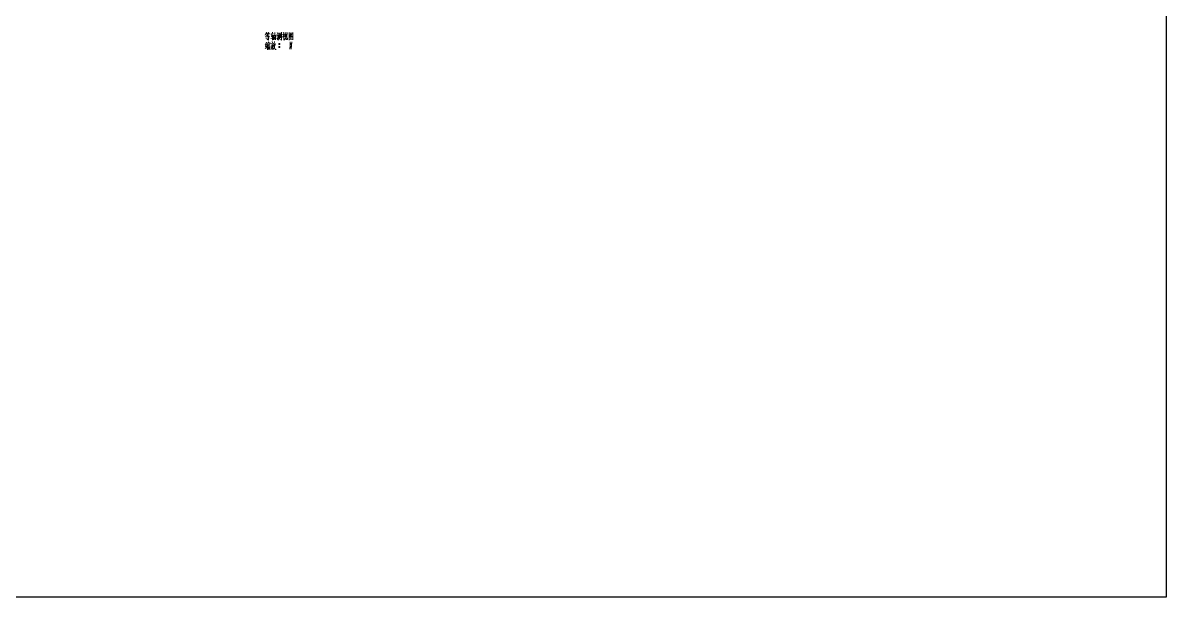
# Model space of a CAD drawing. Extents: x -1334 to -16, y -214 to 699.
# Drawn here: x -453.4 to -15.8, y -213.9 to 6 of the extents above; entities that cross this region are included whole.
import ezdxf

# ---------------------------------------------------------------- set-up
doc = ezdxf.new("R2010")
doc.units = 0

msp = doc.modelspace()

# ---------------------------------------------------------------- linework, layer by layer
msp.add_lwpolyline([(-1333.745, 699.278), (-15.807, 699.278), (-15.807, -213.893), (-1333.745, -213.893)], close=True)
at = {"color": 7, "lineweight": 13}
for points in [[(-360.071, 2.403), (-360.596, 1.318)], [(-358.811, 0.863), (-360.596, 0.618)], [(-360.421, 0.128), (-359.056, 0.303)], [(-360.281, 1.948), (-359.686, 2.053)], [(-360.176, 1.108), (-359.161, 1.248)], [(-359.931, 1.458), (-360.141, 1.948)], [(-360.036, 0.128), (-359.896, -0.362)], [(-359.406, 2.403), (-359.756, 1.423)], [(-359.686, 0.758), (-359.686, 1.458)], [(-359.546, 1.948), (-358.881, 2.053)], [(-359.406, 1.948), (-359.196, 1.493)], [(-359.406, 0.688), (-359.406, -0.712)], [(-357.516, 0.268), (-358.461, -0.047)], [(-358.391, 1.668), (-357.446, 1.773)], [(-358.251, 0.653), (-357.551, 0.758)], [(-357.761, 2.403), (-358.181, 0.688)], [(-357.831, 1.318), (-357.831, -0.677)], [(-357.376, -0.502), (-357.376, 1.283)], [(-357.376, 1.073), (-356.571, 1.178)], [(-357.236, 0.408), (-356.711, 0.478)], [(-356.921, 2.333), (-356.956, 1.003), (-356.991, -0.327)], [(-356.536, 1.248), (-356.606, -0.502)], [(-356.151, 1.458), (-355.871, 1.073)], [(-355.941, -0.362), (-356.151, 0.058)], [(-355.976, 2.298), (-355.731, 1.808)], [(-355.661, 1.213), (-355.941, -0.362)], [(-355.451, 0.198), (-355.451, 2.158)], [(-355.451, 1.913), (-354.891, 1.983)], [(-355.416, -0.187), (-355.241, 0.443)], [(-355.171, 1.563), (-355.241, 0.443)], [(-354.821, -0.432), (-355.171, 0.093)], [(-354.891, 2.123), (-354.891, 0.233)], [(-354.611, 0.303), (-354.611, 1.808)], [(-354.331, 2.403), (-354.331, 0.863), (-354.331, -0.677)], [(-353.351, 1.668), (-353.526, 1.178), (-354.016, 0.443)], [(-353.981, 1.458), (-353.421, 1.528)], [(-353.701, 2.333), (-353.421, 1.913)], [(-353.526, 1.178), (-353.526, -0.607)], [(-353.526, 1.003), (-353.211, 0.688)], [(-353.141, -0.327), (-352.896, 0.023)], [(-352.931, 2.298), (-352.931, 0.618)], [(-352.266, 2.123), (-352.931, 2.053)], [(-352.721, 0.653), (-352.896, 0.023)], [(-352.616, 1.703), (-352.721, 0.653)], [(-352.581, -0.327), (-352.581, 0.758)], [(-352.336, 0.548), (-352.266, 2.228)], [(-352.021, 0.198), (-352.021, -0.432)], [(-351.496, 2.333), (-351.496, 0.863), (-351.496, -0.642)], [(-351.496, 2.298), (-351.496, 0.898), (-351.496, -0.502)], [(-350.026, 2.158), (-351.496, 2.018)], [(-351.426, 0.408), (-350.936, 0.828)], [(-350.726, 1.878), (-351.286, 1.073)], [(-350.971, 1.318), (-350.271, 0.583)], [(-350.971, 0.233), (-350.621, -0.152)], [(-350.936, 1.528), (-350.481, 1.598)], [(-350.936, 0.828), (-350.726, 1.108)], [(-350.866, 0.618), (-350.621, 0.338)], [(-350.726, 1.108), (-350.376, 1.738)], [(-350.271, 0.583), (-350.096, 0.618)], [(-350.061, -0.467), (-350.061, 0.898), (-350.026, 2.298)], [(-360.666, -3.862), (-359.966, -3.477)], [(-360.211, -2.427), (-360.631, -2.567)], [(-360.141, -1.412), (-360.596, -2.497)], [(-360.561, -3.197), (-360.036, -3.022)], [(-360.071, -2.182), (-360.526, -3.197)], [(-359.756, -2.707), (-360.071, -3.197)], [(-359.826, -1.727), (-359.931, -2.287)], [(-359.826, -1.867), (-358.776, -1.727)], [(-359.581, -2.147), (-359.756, -2.707)], [(-359.406, -0.677), (-359.406, -0.712), (-359.721, -0.432)], [(-359.721, -2.637), (-359.721, -4.352)], [(-359.511, -2.427), (-358.811, -2.322)], [(-359.441, -1.237), (-359.266, -1.622)], [(-359.441, -2.847), (-359.406, -4.247)], [(-359.441, -2.952), (-358.916, -2.882)], [(-359.406, -3.512), (-359.021, -3.442)], [(-358.951, -4.002), (-359.371, -4.072)], [(-359.196, -2.392), (-359.266, -2.952)], [(-358.881, -2.777), (-358.951, -4.177)], [(-358.741, -1.622), (-358.881, -2.077)], [(-357.971, -2.007), (-358.076, -2.917), (-358.181, -3.337), (-358.496, -4.212)], [(-358.461, -2.077), (-357.411, -1.937)], [(-357.656, -2.497), (-357.761, -3.337), (-357.901, -4.177), (-358.111, -3.897)], [(-358.041, -2.672), (-357.656, -2.602)], [(-357.971, -1.167), (-357.866, -1.727)], [(-357.271, -3.757), (-357.656, -4.282)], [(-357.271, -2.497), (-357.446, -3.057)], [(-357.376, -0.362), (-356.606, -0.292)], [(-357.341, -2.742), (-356.781, -4.177)], [(-357.131, -1.867), (-357.271, -2.497)], [(-356.991, -3.127), (-357.271, -3.757)], [(-357.201, -2.252), (-356.501, -2.112)], [(-357.061, -1.132), (-357.131, -1.867)], [(-356.781, -2.182), (-356.991, -3.127)], [(-356.781, -4.177), (-356.466, -4.177)], [(-355.836, -0.677), (-355.416, -0.187)], [(-355.451, -2.042), (-355.066, -2.042)], [(-355.451, -3.302), (-355.066, -3.302)], [(-355.416, -1.937), (-355.101, -1.937)], [(-355.416, -2.182), (-355.101, -2.182)], [(-355.416, -3.197), (-355.101, -3.197)], [(-355.416, -3.442), (-355.101, -3.442)], [(-354.331, -0.677), (-354.646, -0.222)], [(-353.421, -0.607), (-353.141, -0.327)], [(-352.441, -0.432), (-352.581, -0.327)], [(-352.021, -0.432), (-352.441, -0.432)], [(-351.496, -0.397), (-350.131, -0.292)], [(-351.006, -1.307), (-351.111, -2.707), (-351.216, -4.107)], [(-351.006, -2.042), (-350.621, -2.042)], [(-351.006, -3.302), (-350.621, -3.302)], [(-350.971, -1.937), (-350.656, -1.937)], [(-350.971, -2.182), (-350.656, -2.182)], [(-350.971, -3.197), (-350.656, -3.197)], [(-350.971, -3.442), (-350.656, -3.442)], [(-350.411, -1.307), (-350.516, -2.707), (-350.621, -4.107)], [(-350.061, -0.572), (-350.061, -0.467), (-350.131, -0.292)]]:
    msp.add_lwpolyline(points, dxfattribs=at)
for points in [[(-355.346, -2.252), (-355.171, -2.252), (-355.066, -2.147), (-355.066, -1.972), (-355.171, -1.867), (-355.346, -1.867), (-355.451, -1.972), (-355.451, -2.147)], [(-355.346, -3.512), (-355.171, -3.512), (-355.066, -3.407), (-355.066, -3.232), (-355.171, -3.127), (-355.346, -3.127), (-355.451, -3.232), (-355.451, -3.407)], [(-350.901, -2.252), (-350.726, -2.252), (-350.621, -2.147), (-350.621, -1.972), (-350.726, -1.867), (-350.901, -1.867), (-351.006, -1.972), (-351.006, -2.147)], [(-350.901, -3.512), (-350.726, -3.512), (-350.621, -3.407), (-350.621, -3.232), (-350.726, -3.127), (-350.901, -3.127), (-351.006, -3.232), (-351.006, -3.407)]]:
    msp.add_lwpolyline(points, close=True, dxfattribs=at)

doc.saveas('drawing.dxf')
